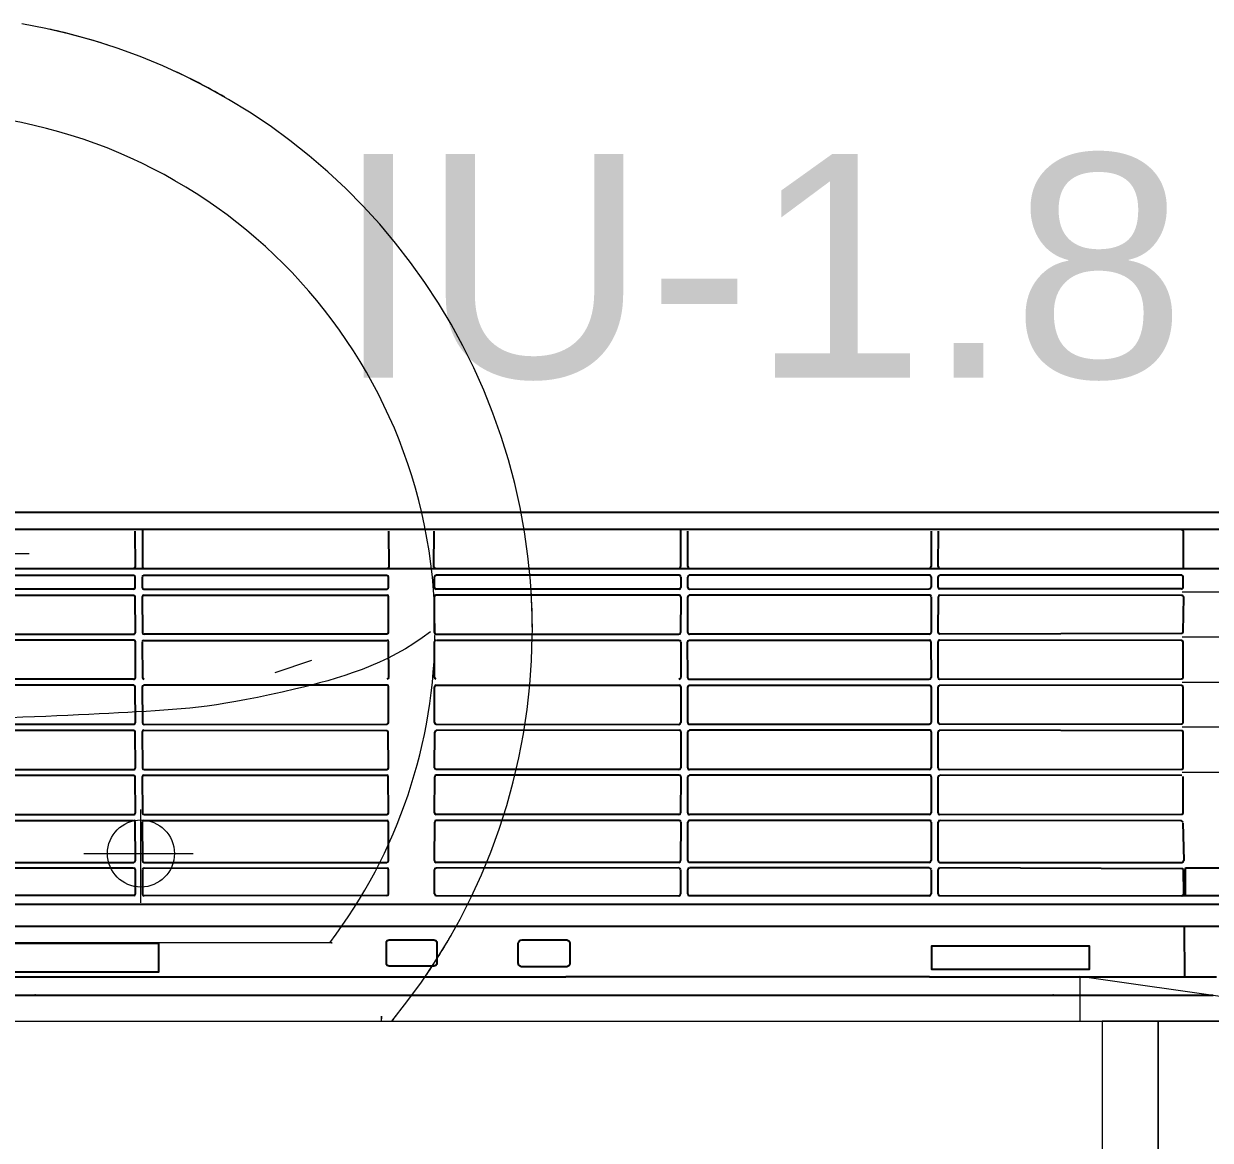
# Model space of a CAD drawing. Header units: millimetres. Extents: x -160614 to 59925, y -157025 to 0.
# Drawn here: x -55100 to -54569, y -98546 to -98047 of the extents above; entities that cross this region are included whole.
import ezdxf

# ---------------------------------------------------------------- set-up
doc = ezdxf.new("R2010")
doc.units = ezdxf.units.MM
doc.header["$LTSCALE"] = 8
for name, color, linetype, lineweight in [('72_EGR_EQP_TAG', 9, 'Continuous', 5), ('LOADING', 9, 'Continuous', 5), ('Walls', 9, 'Continuous', 5), ('Wooden Joinery', 9, 'Continuous', 5)]:
    doc.layers.add(name, color=color, linetype=linetype, lineweight=lineweight)
for name, color, linetype in [('A-EXH', 1, 'Continuous'), ('A-Wall-cmu-patt', 9, 'Continuous'), ('DVM_INDOOR', 9, 'Continuous'), ('DVM_UNIT_DP', 9, 'Continuous'), ('DVM_UNIT_LP', 9, 'Continuous')]:
    doc.layers.add(name, color=color, linetype=linetype)
doc.styles.add('ARIAL', font='arial.ttf')

# ---------------------------------------------------------------- blocks, each defined once
blk = doc.blocks.new('mmmm')
at = {"layer": 'DVM_INDOOR', "color": 0}
for p, q in [((118.9183613999255, -9.266134002234267), (118.9183613999242, -9.937961232234292)), ((119.1149681999241, -10.06340630223431), (119.1148974002668, -9.267546620952269)), ((118.9257821999241, -9.273925315992663), (118.9257821999241, -9.674221132234292)), ((118.9463617999242, -9.926362932234289), (118.9463617999242, -9.289498762234292)), ((118.9553617999242, -9.294369432234314), (118.9553617999242, -10.03645283223429)), ((118.9588668911435, -9.498283807799274), (118.9588750999241, -9.400341832234293)), ((118.9701437999241, -9.400477732234293), (118.9701437999241, -9.498199532234292)), ((118.9724239999192, -9.400477632234212), (118.9724239999192, -9.498249698790543)), ((118.9895266695798, -9.400289319565974), (118.9895266695798, -9.498183952720119)), ((118.9918646999192, -9.40047763223421), (118.9919170999242, -9.498199932234293)), ((119.0079764999242, -9.400326919937763), (119.0079764999242, -9.498241858984638)), ((119.0102020999192, -9.400477532192332), (119.0102591999242, -9.498203332234233)), ((119.0263138999241, -9.400326819895884), (119.0263067047888, -9.498233755538498)), ((119.0287401999192, -9.40047738219229), (119.0287119749241, -9.498216482220302)), ((119.0445805123786, -9.49829985925162), (119.0445927450595, -9.400324746605632)), ((119.0470106749242, -9.498216432220302), (119.0470388999192, -9.40047753222025)), ((119.0629898085579, -9.498350573428974), (119.0629809222635, -9.4004031153313)), ((119.0654035999192, -9.400477632206295), (119.0654414499242, -9.498241532234292)), ((119.0813545950595, -9.400302346605631), (119.0813419620022, -9.498294058590812)), ((119.08373486191, -9.498207994881636), (119.0838189749192, -9.400477632262142)), ((119.0894728025406, -9.400404547200921), (119.089378294396, -9.498252895449074)), ((118.9588624999242, -9.601416032234292), (118.9588617999242, -9.502477732234293)), ((118.9595617999257, -9.498898532234373), (118.9694476999241, -9.498898532234293)), ((118.9694476999241, -9.501778632234291), (118.9595617999242, -9.50177863223429)), ((118.9701437999241, -9.502477732234293), (118.9701302547888, -9.601450567862933)), ((118.9724239959387, -9.502479520113658), (118.9724265999241, -9.601382732234292)), ((118.9731239999208, -9.498898532234293), (118.9888384855551, -9.498814619937782)), ((118.9888384855551, -9.501694719937781), (118.9731239999192, -9.50177863223421)), ((118.9895266655992, -9.502291207445424), (118.9895531999242, -9.601383132234293)), ((118.9918646999192, -9.50247763223421), (118.9919170999242, -9.601383132234293)), ((118.9925646999208, -9.498898532234293), (119.0072838999241, -9.49881461993778)), ((119.0072838999241, -9.50169471993778), (118.9925646999192, -9.50177863223421)), ((119.007996225952, -9.502326919937763), (119.007996225952, -9.601432334911276)), ((119.0102020999192, -9.502477482206285), (119.0102591999241, -9.601386232234294)), ((119.0109020999208, -9.498898382206368), (119.0256212999241, -9.498814469909856)), ((119.0256212999242, -9.501694569909855), (119.0109020999192, -9.501778482206284)), ((119.0263138999241, -9.502326769909837), (119.0261808999242, -9.601387103540592)), ((119.0286591249192, -9.50247748222022), (119.0287543807835, -9.601430324641036)), ((119.0293591249208, -9.498898382220302), (119.0438996950595, -9.49882914660565)), ((119.0438996950595, -9.501709246605648), (119.0293591249192, -9.50177848222022)), ((119.0446760807835, -9.601431195947338), (119.0445922950595, -9.502341446605632)), ((119.0476578249208, -9.498898332220302), (119.0623044036932, -9.498931287800334)), ((119.0621983950595, -9.501709196605647), (119.0477709999242, -9.501761732234291)), ((119.0628909950595, -9.502341396605631), (119.0628909950595, -9.601317890898065)), ((119.0654411999241, -9.601408532234297), (119.0653885999192, -9.50250253223421)), ((119.0660885999208, -9.498923432234292), (119.0806291700595, -9.49885419661964)), ((119.0806291700595, -9.501734296619638), (119.0660885999192, -9.50180353223421)), ((119.0813367599519, -9.502348395419084), (119.0813408999242, -9.60146973223429)), ((119.08373166191, -9.502418994881635), (119.0838050999241, -9.601464932234292)), ((119.0844316619115, -9.498839894881717), (119.0886928895313, -9.498833609820432)), ((119.0886928895313, -9.501713709820429), (119.08443166191, -9.501719994881633)), ((119.0893854895313, -9.502345909820413), (119.0893854895313, -9.60129688379646)), ((119.0930404047855, -9.498907417835023), (119.1073925352431, -9.498798932234292)), ((119.1076594999242, -9.501879932234369), (119.0930404047839, -9.50178751783494)), ((118.9595589499257, -9.602031282234373), (118.9694448499241, -9.602031282234291)), ((118.9731318153015, -9.602080832234291), (118.9888463009359, -9.601996919937779)), ((118.9926177761398, -9.602051730208462), (119.0073108210873, -9.601967817911952)), ((119.0109559999257, -9.602018132234374), (119.0254954950595, -9.601967817911952)), ((119.029451180785, -9.602062224641118), (119.0439906759188, -9.602011910318696)), ((119.0477739999257, -9.602107332234372), (119.0623134950595, -9.602057017911948)), ((119.0661406384423, -9.602078174971048), (119.0806801335761, -9.602027860648624)), ((119.084498276731, -9.602058774804021), (119.0887000846667, -9.602078813889303)), ((119.0928608197357, -9.60227289988722), (119.1074003148694, -9.602222585564796)), ((118.9588624999242, -9.62142743223429), (118.9588617999242, -9.72036573223429)), ((118.9595589499257, -9.620812182234207), (118.9694448499241, -9.620812182234289)), ((118.9701437999241, -9.720365632206374), (118.9701302547888, -9.621392796577732)), ((118.9701437999241, -9.72036573223429), (118.9701302547888, -9.621392896605649)), ((118.9724239959387, -9.720363844327006), (118.9724265999241, -9.621460632206373)), ((118.9731318153015, -9.620762532206372), (118.9888463009359, -9.620846444502885)), ((118.9895266655992, -9.720552156995241), (118.9895531999242, -9.621460232206372)), ((118.9918646999192, -9.720365732206455), (118.9919170999242, -9.621460232206372)), ((118.9926177761398, -9.620791634232203), (119.0073108210873, -9.620875546528714)), ((119.007996225952, -9.7205164445029), (119.007996225952, -9.621411029529389)), ((119.0102020999192, -9.720365882234379), (119.0102591999241, -9.62145713220637)), ((119.0109559999257, -9.620825232206291), (119.0254954950595, -9.620875546528714)), ((119.0263138999241, -9.720516594530826), (119.0261808999242, -9.621456260900072)), ((119.0287543807835, -9.621413039799627), (119.0286591249192, -9.720365882220444)), ((119.029451180785, -9.620781139799545), (119.0439906759188, -9.620831454121967)), ((119.0446760807835, -9.621412168493327), (119.0445922950595, -9.720501917835032)), ((119.0477739999257, -9.620736032206292), (119.0623134950595, -9.620786346528716)), ((119.0628909950595, -9.720501967835034), (119.0628909950595, -9.621525473542599)), ((119.0654411999241, -9.621434832206369), (119.0653885999192, -9.720340832206453)), ((119.0661406384423, -9.620765189469617), (119.0806801335761, -9.620815503792041)), ((119.0813367599519, -9.72049496902158), (119.0813408999242, -9.621373632206375)), ((119.08373166191, -9.72042436955903), (119.0838050999241, -9.621378432206374)), ((119.084498276731, -9.620784589636644), (119.0887000846667, -9.62076455055136)), ((119.0893854895313, -9.72049745462025), (119.0893854895313, -9.621546480644206)), ((119.0928608197357, -9.620570464553447), (119.1074003148694, -9.62062077887587)), ((118.9257821999241, -9.822427832234292), (118.9257821999241, -9.674221132234292)), ((119.0806291700595, -9.721109067821025), (119.0660885999192, -9.721039832206456)), ((119.1076594999242, -9.720963432206299), (119.0930404047839, -9.721055846605726)), ((118.9588668911435, -9.724559656669308), (118.9588750999241, -9.822501632234287)), ((118.9694476999241, -9.721064832234292), (118.9595617999242, -9.721064832234292)), ((118.9595617999257, -9.723944932234208), (118.9694476999241, -9.72394493223429)), ((118.9701437999241, -9.822365632206372), (118.9701437999241, -9.724643832206374)), ((118.9701437999241, -9.822365732234289), (118.9701437999241, -9.72464393223429)), ((118.9724239999192, -9.822365732206453), (118.9724239999192, -9.72459366565012)), ((118.9888384855551, -9.721148644502884), (118.9731239999192, -9.721064732206454)), ((118.9731239999208, -9.72394483220637), (118.9888384855551, -9.724028744502883)), ((118.9895266695798, -9.822554044874689), (118.9895266695798, -9.724659411720545)), ((118.9918646999192, -9.822365732206453), (118.9919170999242, -9.724643432206372)), ((119.0072838999241, -9.721148644502884), (118.9925646999192, -9.721064732206456)), ((118.9925646999208, -9.72394483220637), (119.0072838999241, -9.724028744502883)), ((119.0079764999242, -9.8225164445029), (119.0079764999242, -9.724601505456027)), ((119.0102020999192, -9.822365832248332), (119.0102591999242, -9.72464003220643)), ((119.0256212999242, -9.721148794530809), (119.0109020999192, -9.721064882234382)), ((119.0109020999208, -9.723944982234295), (119.0256212999241, -9.724028894530807)), ((119.0263138999241, -9.82251654454478), (119.0263067047888, -9.724609608902167)), ((119.0287119749241, -9.724626882220361), (119.0287401999192, -9.822365982248373)), ((119.0438996950595, -9.721134117835016), (119.0293591249192, -9.721064882220446)), ((119.0293591249208, -9.723944982220361), (119.0438996950595, -9.724014217835014)), ((119.0445805123786, -9.724543505189043), (119.0445927450595, -9.822518617835032)), ((119.0470106749242, -9.724626932220364), (119.0470388999192, -9.822365832220413)), ((119.0476578249208, -9.723945032220364), (119.0623044036932, -9.723912076640332)), ((119.0621983950595, -9.721134167835018), (119.0477709999242, -9.721081632206372)), ((119.0629898085579, -9.72449279101169), (119.0629809222635, -9.822440249109363)), ((119.0654035999192, -9.822365732234369), (119.0654414499242, -9.724601832206373)), ((119.0660885999208, -9.723919932206371), (119.0806291700595, -9.723989167821024)), ((119.0813545950595, -9.822541017835032), (119.0813419620022, -9.724549305849854)), ((119.08373486191, -9.72463536955903), (119.0838189749192, -9.822365732178524)), ((119.0886928895313, -9.721129654620235), (119.08443166191, -9.721123369559031)), ((119.0844316619115, -9.724003469558948), (119.0886928895313, -9.724009754620232)), ((119.0894728025406, -9.822438817239743), (119.089378294396, -9.724590468991591)), ((119.0930404047855, -9.723935946605641), (119.1073925352431, -9.724044432206371)), ((118.9183613999242, -9.785817721860116), (118.9183613999242, -9.930723831243215)), ((118.9257821999241, -9.822427832234292), (118.9257821999241, -9.926444527404373)), ((118.9588649999241, -9.826576832234288), (118.9588617999242, -9.925301832234291)), ((118.9694476999241, -9.823064832234289), (118.9595617999242, -9.82306483223429)), ((118.9595617999257, -9.825944932234208), (118.9694476999241, -9.825944932234288)), ((118.9698269999242, -9.925295652206373), (118.9701437999241, -9.826643832206374)), ((118.9698269999242, -9.925295752234288), (118.9701437999241, -9.826643932234289)), ((118.9724271999192, -9.826576732206453), (118.9724239999192, -9.925301732206451)), ((118.9888384855551, -9.823148644502885), (118.9731239999192, -9.823064732206454)), ((118.9731239999208, -9.82594483220637), (118.9888384855551, -9.826028744502883)), ((118.9892848999242, -9.92512163223427), (118.9895345855551, -9.826727744502882)), ((118.9918678999192, -9.826576732206453), (118.9920306999241, -9.925121632234292)), ((119.0072838999241, -9.823148644502885), (118.9925646999192, -9.823064732206456)), ((118.9925646999208, -9.825944832206371), (119.0072838999241, -9.826028744502883)), ((119.0078291999291, -9.92519946453072), (119.0079799999242, -9.826727744502882)), ((119.0102052999192, -9.826576832248332), (119.010377105204, -9.925121732234294)), ((119.0256212999242, -9.823148744544762), (119.0109020999192, -9.823064832248335)), ((119.0109020999208, -9.825944932248248), (119.0256212999241, -9.82602884454476)), ((119.0259914999241, -9.925121632234292), (119.0263067047888, -9.82660955891612)), ((119.0287433999192, -9.826576982248373), (119.0288333999241, -9.925121632234292)), ((119.0439001450595, -9.823150817835016), (119.0294401999192, -9.823064982248374)), ((119.0294401999208, -9.82594508224829), (119.0439001450595, -9.826030917835014)), ((119.0445062380549, -9.925121732234294), (119.0445850999241, -9.826594832206373)), ((119.0470420999192, -9.826576832220413), (119.0471699999241, -9.925121632234292)), ((119.0622867078602, -9.823039030246276), (119.0477388999192, -9.823064832220416)), ((119.0477388999208, -9.825944932220331), (119.0622867078602, -9.825919130246275)), ((119.0627644892874, -9.925217773444484), (119.0629809222517, -9.826569215304279)), ((119.0656575999242, -9.925295792234293), (119.0654409999241, -9.826618032206374)), ((119.0806619950595, -9.823173217835016), (119.0661035999192, -9.82306473223437)), ((119.0661035999208, -9.825944832234285), (119.0806619950594, -9.826053317835015)), ((119.0812104999241, -9.92512163223429), (119.0813395999241, -9.826565832234293)), ((119.0839228999241, -9.925121732234294), (119.0838199999241, -9.826502432234292)), ((119.0887802025406, -9.823071017239727), (119.0845189749192, -9.823064732178524)), ((119.0845189749208, -9.82594483217844), (119.0887802025406, -9.825951117239725)), ((119.0893972985693, -9.925228279531156), (119.0894722881714, -9.826600186887628)), ((119.1073925352431, -9.823164332206373), (119.0930404047839, -9.823055846605726)), ((119.0930404047855, -9.825935946605641), (119.1073925352431, -9.82604443220637)), ((118.9256380999242, -9.92644509874026), (118.9463617999242, -9.926362932234289)), ((118.9256380999242, -9.93929553223429), (118.9256380999242, -9.92644509874026)), ((118.9463617999242, -9.995480632234292), (118.9463617999242, -9.926362932234289)), ((118.9588617999242, -10.03330193223429), (118.9588617999242, -9.925301832234291)), ((118.9588617999242, -9.92670177892658), (118.9701554999241, -9.92670177892658)), ((118.9595556913493, -9.926001805580436), (118.9694708999241, -9.925901702234288)), ((118.9701554999241, -9.92670177892658), (118.9701907999242, -10.03338853223429)), ((118.973132083629, -9.926158086466918), (118.9885865999241, -9.92582173223429)), ((118.9927245913493, -9.925821605580436), (119.0074730999291, -9.925805414530721)), ((119.0110743999242, -9.92582173223429), (119.0253030999241, -9.92582173223429)), ((119.0296454999242, -9.92582173223429), (119.0437019999242, -9.92582173223429)), ((119.0478350999242, -9.925820932234291), (119.0620911999242, -9.925821732234292)), ((119.0663873999242, -9.925821732234292), (119.0804662999241, -9.926026832234292)), ((119.0846313999242, -9.92582173223429), (119.0887071999241, -9.925821732234292)), ((119.0925396999241, -9.925901792234292), (119.1068999470414, -9.92590179174318))]:
    blk.add_line(p, q, dxfattribs=at)
at = {"layer": 'DVM_INDOOR', "color": 0, "lineweight": 0}
for p, q in [((119.0090691499242, -10.02971226469075), (119.0090691499242, -9.925320384722353)), ((119.0274742832104, -10.02971225217625), (119.0274742832104, -9.925320372207855)), ((119.0457545499873, -10.02971225723429), (119.0457545499873, -9.925320377265898)), ((119.0641966025945, -10.02971225723429), (119.0641966025945, -9.925320377265898)), ((119.0824978499873, -10.02971225723429), (119.0824978499873, -9.925320377265898))]:
    blk.add_line(p, q, dxfattribs=at)
at = {"layer": 'DVM_INDOOR', "color": 0}
for points in [[(119.0921995999242, -9.293316352294758), (119.0921994999241, -10.03752723229476, 0.4165650348488436), (119.0932578555747, -10.03857713223429), (119.1070196999242, -10.03857713223429, 0.4141745104832969), (119.1080697999282, -10.03752717223429), (119.1080697999242, -9.293316312234293, 0.4142213729846091), (119.1070198119243, -9.292266352234131), (119.0932594999241, -9.29226635223429, 0.4100741874679012), (119.0921995724927, -9.293311383294913, 0.4100741874679012)], [(118.9301498297671, -9.62053999650379), (118.9301498297671, -9.602303954818813, -0.4026137268762937), (118.931228911056, -9.601181086283221), (118.939741818847, -9.601181086283221, -0.4449267330822314), (118.9408646873826, -9.602303954818813), (118.9408646873826, -9.620539996503792, -0.414234498250559), (118.939741818847, -9.621662784780685), (118.931228911056, -9.621662784780685, -0.4425506072560349), (118.9301498297671, -9.62053999650379)], [(118.9298704258241, -9.674378132234292), (118.9298704258241, -9.656465432234292, -0.414213562373095), (118.9314053999241, -9.654930458134292), (118.9393181999242, -9.654930458134292, -0.4142086203632782), (118.9408531999241, -9.656465432234292), (118.9408531999241, -9.674378132234292, -0.414213562373095), (118.9393181999242, -9.67591313223429), (118.9314053999241, -9.67591313223429, -0.414218504400182), (118.9298704258241, -9.674378132234292, 8.436553286073726e-06)]]:
    blk.add_lwpolyline(points, format="xyb", dxfattribs=at)
for points in [[(118.9393631999241, -9.442430332234293), (118.9278703999241, -9.442430332234293), (118.9278703999241, -9.508412932234293), (118.9393631999241, -9.50841303223429), (118.9393631999241, -9.442430332234293)], [(118.9294054999242, -9.823350032234291), (118.9384407999242, -9.823352732234293), (118.9384407999242, -9.887490632234291), (118.9287898999241, -9.887493732234292), (118.9287898999241, -9.823349832234289), (118.9294054999242, -9.823350032234291)]]:
    blk.add_lwpolyline(points, dxfattribs=at)
for centre, radius, start, end in [((118.9595615858069, -9.498198635529047), 0.000699896738079889, 185.5752211411782, 270.0175283209103), ((118.96944222782, -9.498197232022521), 0.000701321560304875, 270.4470583399804, 350.0993153524317), ((118.973123785802, -9.498198635528967), 0.000699896738079889, 185.5752211411782, 270.0175283209103), ((118.988833013451, -9.498113319726011), 0.000701321560304875, 270.4470583399804, 350.0993153524317), ((118.9925328059607, -9.49828076542395), 0.0006185895703545696, 174.0490816878383, 272.9554326649559), ((119.00727842782, -9.498113319726011), 0.000701321560304875, 270.4470583399804, 350.0993153524317), ((119.0108702059607, -9.498280615396025), 0.0006185895703545696, 174.0490816878383, 272.9554326649559), ((119.02561582782, -9.498113169698087), 0.000701321560304875, 270.4470583399804, 350.0993153524317), ((119.0293272309607, -9.49828061540996), 0.0006185895703545696, 174.0490816878383, 272.9554326649559), ((119.0438942229553, -9.49812784639388), 0.000701321560304875, 270.4470583399804, 350.0993153524317), ((119.0476259309607, -9.498280565409958), 0.0006185895703545696, 174.0490816878383, 272.9554326649559), ((119.0622989315891, -9.498229987588562), 0.000701321560304875, 270.4470583399804, 350.0993153524317), ((119.0660567059607, -9.49830566542395), 0.0006185895703545696, 174.0490816878383, 272.9554326649559), ((119.0806236979553, -9.49815289640787), 0.000701321560304875, 270.4470583399804, 350.0993153524317), ((119.0844314477927, -9.49813999817639), 0.000699896738079889, 185.5752211411782, 270.0175283209103), ((119.0886874174272, -9.498132309608662), 0.000701321560304875, 270.4470583399804, 350.0993153524317), ((119.0929571576827, -9.498130070771857), 0.0007817918755797954, 194.2991176868899, 276.1125827183259), ((118.9595613308659, -9.50247816322032), 0.0006995311432915249, 89.9615813252955, 179.9565090678975), ((118.9694437974534, -9.502480071865016), 0.0006999355814824518, 5.677147450581703, 86.55181628362129), ((118.973123530861, -9.50247816322024), 0.0006995311432915249, 89.9615813252955, 179.9565090678975), ((118.9888345830844, -9.502396159568505), 0.0006999355814824518, 5.677147450581703, 86.55181628362129), ((118.992564230861, -9.50247816322024), 0.0006995311432915249, 89.9615813252955, 179.9565090678975), ((119.0072799974534, -9.502396159568503), 0.0006999355814824518, 5.677147450581703, 86.55181628362129), ((119.010901630861, -9.502478013192317), 0.0006995311432915249, 89.9615813252955, 179.9565090678975), ((119.0256173974534, -9.502396009540579), 0.0006999355814824518, 5.677147450581703, 86.55181628362129), ((119.029358655861, -9.502478013206252), 0.0006995311432915249, 89.9615813252955, 179.9565090678975), ((119.0438957925887, -9.502410686236372), 0.0006999355814824518, 5.677147450581703, 86.55181628362129), ((119.0477705308659, -9.502461263220322), 0.0006995311432915249, 89.9615813252955, 179.9565090678975), ((119.0621944925887, -9.502410636236371), 0.0006999355814824518, 5.677147450581703, 86.55181628362129), ((119.066088130861, -9.502503063220242), 0.0006995311432915249, 89.9615813252955, 179.9565090678975), ((119.0806252675887, -9.502435736250362), 0.0006999355814824518, 5.677147450581703, 86.55181628362129), ((119.0844311928518, -9.502419525867666), 0.0006995311432915249, 89.9615813252955, 179.9565090678975), ((119.0886889870606, -9.502415149451153), 0.0006999355814824518, 5.677147450581703, 86.55181628362129), ((119.0929063868349, -9.502474420892725), 0.0006998547145344428, 78.96001729666257, 187.6273646541785), ((118.9595587358069, -9.601331385529047), 0.000699896738079889, 185.5752211411782, 270.0175283209103), ((118.96943937782, -9.601329982022522), 0.000701321560304875, 270.4470583399804, 350.0993153524317), ((118.9731316011827, -9.601380935528965), 0.000699896738079889, 185.5752211411782, 270.0175283209103), ((118.9888408288317, -9.60129561972601), 0.000701321560304875, 270.4470583399804, 350.0993153524317), ((118.992617562021, -9.601351833503134), 0.000699896738079889, 185.5752211411782, 270.0175283209103), ((119.0073053489832, -9.60126651770018), 0.000701321560304875, 270.4470583399804, 350.0993153524317), ((119.0109557858069, -9.601318235529046), 0.000699896738079889, 185.5752211411782, 270.0175283209103), ((119.0254900229553, -9.60126651770018), 0.000701321560304875, 270.4470583399804, 350.0993153524317), ((119.0294509666662, -9.601362327935792), 0.000699896738079889, 185.5752211411782, 270.0175283209103), ((119.0439852038147, -9.601310610106927), 0.000701321560304875, 270.4470583399804, 350.0993153524317), ((119.0477737858069, -9.601407435529046), 0.000699896738079889, 185.5752211411782, 270.0175283209103), ((119.0623080229553, -9.601355717700178), 0.000701321560304875, 270.4470583399804, 350.0993153524317), ((119.0661404243235, -9.60137827826572), 0.000699896738079889, 185.5752211411782, 270.0175283209103), ((119.0806909566161, -9.601370470276146), 0.0006574794597695261, 269.0567879859979, 351.3166549938364), ((119.0844980626122, -9.601358878098694), 0.000699896738079889, 185.5752211411782, 270.0175283209103), ((119.0884793568987, -9.601193971188405), 0.0009119579775864127, 284.006809617177, 353.520485137959), ((119.0928606056169, -9.601573003181892), 0.000699896738079889, 185.5752211411782, 270.0175283209103), ((118.9595587358069, -9.621512078939535), 0.000699896738079889, 89.98247167908974, 174.424778858718), ((118.96943937782, -9.621513382418144), 0.000701321560304875, 9.9006846475682, 89.55294166001964), ((118.96943937782, -9.62151348244606), 0.000701321560304875, 9.9006846475682, 89.55294166001964), ((118.9731316011827, -9.6214624289117), 0.000699896738079889, 89.98247167908974, 174.424778858718), ((118.9888408288317, -9.621547744714656), 0.000701321560304875, 9.9006846475682, 89.55294166001964), ((118.992617562021, -9.62149153093753), 0.000699896738079889, 89.98247167908974, 174.424778858718), ((119.0073053489832, -9.621576846740483), 0.000701321560304875, 9.9006846475682, 89.55294166001964), ((119.0109557858069, -9.621525128911617), 0.000699896738079889, 89.98247167908974, 174.424778858718), ((119.0254900229553, -9.621576846740483), 0.000701321560304875, 9.9006846475682, 89.55294166001964), ((119.0294509666662, -9.621481036504873), 0.000699896738079889, 89.98247167908974, 174.424778858718), ((119.0439852038147, -9.621532754333739), 0.000701321560304875, 9.9006846475682, 89.55294166001964), ((119.0477737858069, -9.62143592891162), 0.000699896738079889, 89.98247167908974, 174.424778858718), ((119.0623080229553, -9.621487646740487), 0.000701321560304875, 9.9006846475682, 89.55294166001964), ((119.0661404243235, -9.621465086174943), 0.000699896738079889, 89.98247167908974, 174.424778858718), ((119.0806909566161, -9.62147289416452), 0.0006574794597695261, 8.683345006163567, 90.94321201400209), ((119.0844980626122, -9.62148448634197), 0.000699896738079889, 89.98247167908974, 174.424778858718), ((119.0884793568987, -9.62164939325226), 0.0009119579775864127, 6.479514862041035, 75.99319038282302), ((119.0928606056169, -9.621270361258773), 0.000699896738079889, 89.98247167908974, 174.424778858718), ((118.9595613308659, -9.72036530124826), 0.0006995311432915249, 180.0434909321025, 270.0384186738708), ((118.9694437974534, -9.72036329257565), 0.0006999355814824518, 273.4481837163787, 354.322852549522), ((118.9694437974534, -9.720363392603568), 0.0006999355814824518, 273.4481837163787, 354.322852549522), ((118.973123530861, -9.720365201220423), 0.0006995311432915249, 180.0434909321025, 270.0384186738708), ((118.9888345830844, -9.72044720487216), 0.0006999355814824518, 273.4481837163787, 354.322852549522), ((118.992564230861, -9.720365201220424), 0.0006995311432915249, 180.0434909321025, 270.0384186738708), ((119.0072799974534, -9.72044720487216), 0.0006999355814824518, 273.4481837163787, 354.322852549522), ((119.010901630861, -9.720365351248349), 0.0006995311432915249, 180.0434909321025, 270.0384186738708), ((119.0256173974534, -9.720447354900084), 0.0006999355814824518, 273.4481837163787, 354.322852549522), ((119.029358655861, -9.720365351234413), 0.0006995311432915249, 180.0434909321025, 270.0384186738708), ((119.0438957925887, -9.720432678204292), 0.0006999355814824518, 273.4481837163787, 354.322852549522), ((119.0477705308659, -9.720382101220341), 0.0006995311432915249, 180.0434909321025, 270.0384186738708), ((119.0621944925887, -9.720432728204294), 0.0006999355814824518, 273.4481837163787, 354.322852549522), ((119.066088130861, -9.720340301220423), 0.0006995311432915249, 180.0434909321025, 270.0384186738708), ((119.0806252675887, -9.720407628190301), 0.0006999355814824518, 273.4481837163787, 354.322852549522), ((119.0844311928518, -9.720423838572998), 0.0006995311432915249, 180.0434909321025, 270.0384186738708), ((119.0886889870606, -9.72042821498951), 0.0006999355814824518, 273.4481837163787, 354.322852549522), ((119.0929063868349, -9.720368943547939), 0.0006998547145344428, 172.3726353458215, 281.0399827033374), ((118.9595615858069, -9.724644828939534), 0.000699896738079889, 89.98247167908974, 174.424778858718), ((118.96944222782, -9.724646132418142), 0.000701321560304875, 9.9006846475682, 89.55294166001964), ((118.96944222782, -9.724646232446059), 0.000701321560304875, 9.9006846475682, 89.55294166001964), ((118.973123785802, -9.724644728911697), 0.000699896738079889, 89.98247167908974, 174.424778858718), ((118.988833013451, -9.724730044714653), 0.000701321560304875, 9.9006846475682, 89.55294166001964), ((118.9925328059607, -9.724562599016716), 0.0006185895703545696, 87.04456733504412, 185.9509183119715), ((119.00727842782, -9.724730044714654), 0.000701321560304875, 9.9006846475682, 89.55294166001964), ((119.0108702059607, -9.72456274904464), 0.0006185895703545696, 87.04456733504412, 185.9509183119715), ((119.02561582782, -9.724730194742579), 0.000701321560304875, 9.9006846475682, 89.55294166001964), ((119.0293272309607, -9.724562749030705), 0.0006185895703545696, 87.04456733504412, 185.9509183119715), ((119.0438942229553, -9.724715518046786), 0.000701321560304875, 9.9006846475682, 89.55294166001964), ((119.0476259309607, -9.724562799030705), 0.0006185895703545696, 87.04456733504412, 185.9509183119715), ((119.0622989315891, -9.724613376852101), 0.000701321560304875, 9.9006846475682, 89.55294166001964), ((119.0660567059607, -9.724537699016714), 0.0006185895703545696, 87.04456733504412, 185.9509183119715), ((119.0806236979553, -9.724690468032795), 0.000701321560304875, 9.9006846475682, 89.55294166001964), ((119.0844314477927, -9.724703366264274), 0.000699896738079889, 89.98247167908974, 174.424778858718), ((119.0886874174272, -9.724711054832003), 0.000701321560304875, 9.9006846475682, 89.55294166001964), ((119.0929571576827, -9.724713293668806), 0.0007817918755797954, 83.88741728167412, 165.70088231311), ((118.9595613308659, -9.82236530124826), 0.0006995311432915249, 180.0434909321025, 270.0384186738708), ((118.9694437974534, -9.82236329257565), 0.0006999355814824518, 273.4481837163787, 354.322852549522), ((118.9694437974534, -9.822363392603565), 0.0006999355814824518, 273.4481837163787, 354.322852549522), ((118.973123530861, -9.822365201220423), 0.0006995311432915249, 180.0434909321025, 270.0384186738708), ((118.9888345830844, -9.82244720487216), 0.0006999355814824518, 273.4481837163787, 354.322852549522), ((118.992564230861, -9.822365201220425), 0.0006995311432915249, 180.0434909321025, 270.0384186738708), ((119.0072799974534, -9.82244720487216), 0.0006999355814824518, 273.4481837163787, 354.322852549522), ((119.010901630861, -9.822365301262302), 0.0006995311432915249, 180.0434909321025, 270.0384186738708), ((119.0256173974534, -9.822447304914038), 0.0006999355814824518, 273.4481837163787, 354.322852549522), ((119.029439730861, -9.822365451262343), 0.0006995311432915249, 180.0434909321025, 270.0384186738708), ((119.0438962425887, -9.822449378204292), 0.0006999355814824518, 273.4481837163787, 354.322852549522), ((119.047738430861, -9.822365301234385), 0.0006995311432915249, 180.0434909321025, 270.0384186738708), ((119.0622828053895, -9.822337590615552), 0.0006999355814824518, 273.4481837163787, 354.322852549522), ((119.066103130861, -9.822365201248338), 0.0006995311432915249, 180.0434909321025, 270.0384186738708), ((119.0806580925887, -9.822471778204292), 0.0006999355814824518, 273.4481837163787, 354.322852549522), ((119.084518505861, -9.822365201192492), 0.0006995311432915249, 180.0434909321025, 270.0384186738708), ((119.0887763000698, -9.822369577609003), 0.0006999355814824518, 273.4481837163787, 354.322852549522), ((119.0929063868349, -9.82236894354794), 0.0006998547145344428, 172.3726353458215, 281.0399827033374), ((118.9595615858069, -9.826644828939534), 0.000699896738079889, 89.98247167908974, 174.424778858718), ((118.96944222782, -9.826646132418142), 0.000701321560304875, 9.9006846475682, 89.55294166001964), ((118.96944222782, -9.826646232446059), 0.000701321560304875, 9.9006846475682, 89.55294166001964), ((118.973123785802, -9.826644728911697), 0.000699896738079889, 89.98247167908974, 174.424778858718), ((118.988833013451, -9.826730044714651), 0.000701321560304875, 9.9006846475682, 89.55294166001964), ((118.9925644858019, -9.826644728911699), 0.000699896738079889, 89.98247167908974, 174.424778858718), ((119.00727842782, -9.826730044714655), 0.000701321560304875, 9.9006846475682, 89.55294166001964), ((119.010901885802, -9.826644828953576), 0.000699896738079889, 89.98247167908974, 174.424778858718), ((119.02561582782, -9.826730144756532), 0.000701321560304875, 9.9006846475682, 89.55294166001964), ((119.029439985802, -9.826644978953617), 0.000699896738079889, 89.98247167908974, 174.424778858718), ((119.0438946729553, -9.826732218046786), 0.000701321560304875, 9.9006846475682, 89.55294166001964), ((119.047738685802, -9.826644828925659), 0.000699896738079889, 89.98247167908974, 174.424778858718), ((119.0622810786687, -9.82662085375479), 0.0007017460866991923, 4.2199621482409, 89.54038593187487), ((119.066103385802, -9.826644728939613), 0.000699896738079889, 89.98247167908974, 174.424778858718), ((119.0806565229553, -9.826754618046785), 0.000701321560304875, 9.9006846475682, 89.55294166001964), ((119.084518760802, -9.826644728883766), 0.000699896738079889, 89.98247167908974, 174.424778858718), ((119.0887747304364, -9.826652417451497), 0.000701321560304875, 9.9006846475682, 89.55294166001964), ((119.0929571576827, -9.826713293668806), 0.0007817918755797954, 83.88741728167412, 165.70088231311), ((118.9595515727994, -9.925306042331368), 0.0006897857234468317, 179.6502938762108, 270.8495283949654), ((118.9691168014897, -9.92528601537524), 0.0007101639584782467, 299.9084143656617, 359.2216731041816), ((118.9691168014897, -9.92528611540316), 0.0007101639584782467, 299.9084143656617, 359.2216731041816), ((118.9731137727944, -9.925305942303531), 0.0006897857234468317, 179.6502938762108, 270.8495283949654), ((118.9885239726843, -9.925092549288534), 0.0007614828179331575, 286.7477003686853, 357.8111976024346), ((118.9927204727993, -9.925125842331369), 0.0006897857234468317, 179.6502938762108, 270.8495283949654), ((119.0110668780792, -9.925125942331372), 0.0006897857234468317, 179.6502938762108, 270.8495283949654), ((119.025439733277, -9.925267582782585), 0.0005707433709222405, 256.1500067017942, 14.8162582653296), ((119.0295442981593, -9.92511796316778), 0.0007110082251242166, 180.3037273095312, 278.1830185553523), ((119.0435771854452, -9.924863230386421), 0.0009665942512321169, 277.4192114546181, 344.4944163862573), ((119.0478674618705, -9.92512599822912), 0.0006957346375587449, 182.8157008428413, 270.0772514797922), ((119.0620747369113, -9.925127686259447), 0.0006961884737242162, 274.4962034865502, 0.490017695200469), ((119.0662983038033, -9.925179170284933), 0.0006487094708012265, 189.0106655331308, 277.8941632268781), ((119.0802887002945, -9.925122295675491), 0.0009217998018832991, 281.106237800774, 0.03502149240934675), ((119.0845150835952, -9.925230893767024), 0.0006021790288479775, 169.5461430974074, 281.1372004253112), ((119.0883794757601, -9.924742668774659), 0.001127732715493626, 286.8941480039722, 334.4938469244202), ((119.0925603638357, -9.925556702577312), 0.0003457077791950044, 187.4825712320464, 266.573229960298), ((119.107039633413, -9.925059025659362), 0.0008745025590339209, 259.5674421859364, 10.36522297069861)]:
    blk.add_arc(centre, radius, start, end, dxfattribs=at)
at = {"layer": 'DVM_UNIT_DP'}
blk.add_point((118.9183613999242, -9.458025791143887), dxfattribs=at)
at = {"layer": 'DVM_UNIT_LP'}
blk.add_point((118.9183613999243, -9.87281076441709), dxfattribs=at)
blk = doc.blocks.new('HVACFF')
at = {"layer": 'A-Wall-cmu-patt', "color": 4, "xscale": 1097.4, "yscale": 1097.4, "zscale": 1097.4, "rotation": 90}
blk.add_blockref('mmmm', (-65473.95916037209, -228981.9213532683), dxfattribs=at)
blk.add_blockref('mmmm', (-65473.95916037209, -228981.9213532683), dxfattribs=at)
at = {"layer": 'A-Wall-cmu-patt', "color": 4, "style": 'ARIAL'}
blk.add_text('IU-1.8', height=100, dxfattribs=at).set_placement((-54960.65602248855, -98204.86531715357))
blk.add_text('IU-1.8', height=100, dxfattribs=at).set_placement((-54960.65602248855, -98204.86531715357))
blk = doc.blocks.new('A$C5DAD61B4')
at = {"layer": 'Wooden Joinery'}
blk.add_lwpolyline([(80.0034003558103, 959.0632679803384), (80.0034003558103, 969.0637476109405), (10.00004294095561, 979.0642272418336), (10.00004294095561, 959.0632679803384)], close=True, dxfattribs=at)
for points in [[(45.0017216487322, 859.0632679803093), (45.0017216487322, 959.0632679803384), (20.00052257184871, 959.0632679804548), (20.00052257208154, 859.0632679804839), (45.0017216487322, 859.0632679803093)], [(45.00172164849937, 859.0632679806004), (80.00340035604313, 859.0632679803675), (80.00340035604313, 899.0651865034743), (90.0038799867034, 899.065186503125), (90.00387998693623, 959.0632679805713), (45.0017216487322, 959.0632679803384), (45.00172164849937, 859.0632679806004)]]:
    blk.add_lwpolyline(points, dxfattribs=at)
blk = doc.blocks.new('_100_WB_KER_REN_55x45x18 - _100_WB_KER_REN_55x45x18-V63-161_A_00_GFL_-0_080_Einreichung_Grundrisse_100')
at = {"layer": 'LOADING'}
for p, q in [((-0.2075458781816906, 0.2250000000000227), (-0.2075458781816906, 0.2226983162910301)), ((0.2074459890337721, 0.2250000000000227), (-0.2074459890337721, 0.2250000000000227)), ((-0.1855454659906854, 0.1898948464353225), (0.1855454659906854, 0.1898948464353225)), ((-0.1000000000000227, 0.1719899999999939), (-0.1000000000000227, 0.1302600000000211)), ((-0.07442700000001423, 0.1500000000000341), (-0.1234129999999141, 0.1500000000000341)), ((-0.1763004543943225, 0.06374837432650793), (-0.1598056270072448, 0.06922900100425977)), ((-0.04999999999995453, 0.01608800000002475), (0.04999999999995453, 0.01608800000002475))]:
    blk.add_line(p, q, dxfattribs=at)
at = {"layer": 'LOADING', "flags": 128}
for points in [[(-0.2121320343560456, 0.2249999999999659), (-0.2189604848374529, 0.2163769998520593), (-0.2254386452520976, 0.207487831996275), (-0.2315561519254743, 0.19834671720497), (-0.2373032181516237, 0.1889682793116663), (-0.2426706498508793, 0.1793675218165163), (-0.2476498602773063, 0.1695598038833168), (-0.2522328837565055, 0.159560815768657), (-0.2564123884284299, 0.1493865537205465), (-0.2601816879772514, 0.1390532943877929), (-0.2635347523278142, 0.1285775687810542), (-0.2664662172923045, 0.1179761358264955), (-0.2689713931523556, 0.1072659555555333), (-0.2710462721607882, 0.09646416197170993), (-0.2726875349538886, 0.08558803564056916), (-0.2738925558613801, 0.0746549760440871), (-0.2746594071066966, 0.06368247374541625), (-0.2749868618915343, 0.05268808240754197), (-0.2749999999999773, 0.05000000000001137)], [(-0.2749999999999773, 0.05000000000001137), (-0.2747800293316232, 0.03900293309862946), (-0.2741204692332531, 0.02802345915841897), (-0.2730223748599201, 0.01707914299555569), (-0.2714875029283803, 0.006187493181016634), (-0.2695183089062994, -0.00463406596867344), (-0.2671179430843722, -0.01536822226751156), (-0.2642902455354488, -0.02599780335515334), (-0.2610397399727162, -0.03650580416945104), (-0.2573716265114854, -0.04687541415063379), (-0.2532917733508384, -0.05709004413495222), (-0.2488067073854836, -0.06713335289316547), (-0.243923603764415, -0.07698927327390948), (-0.2386502744113841, -0.0866420379070405), (-0.2329951555287835, -0.09607620442824327), (-0.2269672941001772, -0.1052766801836356), (-0.2205763334179665, -0.1142287463746925), (-0.21383249765654, -0.1229180816051212), (-0.2067465755137619, -0.1313307847921692), (-0.1993299029537638, -0.1394533974054184), (-0.1915943450704845, -0.1472729249973668), (-0.1835522771064007, -0.1547768579919762), (-0.1752165646546473, -0.1619531916972505), (-0.1666005430768109, -0.1687904455100124), (-0.1577179961699358, -0.1752776812828074), (-0.1485831341137782, -0.181404520822241), (-0.1392105707390101, -0.1871611624919183), (-0.1296153001477478, -0.1925383968933829), (-0.1198126727260842, -0.1975276215985673), (-0.1098183705867086, -0.2021208549122662), (-0.09964838248106389, -0.2063107486410445), (-0.08931897822071733, -0.2100905998486837), (-0.07884668264887296, -0.2134543615795224), (-0.06824824920443007, -0.2163966525325804), (-0.05754063312008384, -0.2189127656697565), (-0.04674096429755537, -0.2209986757468414)]]:
    blk.add_lwpolyline(points, dxfattribs=at)
at = {"layer": 'LOADING'}
blk.add_circle((-0.1000000000000227, 0.1500000000000341), 0.01500000000000002, dxfattribs=at)
for radius, start, end in [(0.2749999999999984, 140.4788036414796, 141.2380589381491), (0.2749999999999984, 145.9324258374504, 150.3591027299025), (0.2314958959679941, 142.8209298699076, 180), (0.2749999999999986, 180, 183.6225213129936), (0.2314958959679944, 180, 0), (0.2749999999999988, 240.0000000012928, 245.658891918719), (0.2749999999999987, 251.999999999363, 257.5534979227156)]:
    blk.add_arc((0, 0.05000000000001137), radius, start, end, dxfattribs=at)
for points, knots in [([(-0.2074459890337721, 0.2250000000000227), (-0.2078421855252373, 0.2250000000000227), (-0.2086082852357549, 0.2250000000000227), (-0.2095162182126842, 0.2250000000000227), (-0.2101838748617411, 0.2250000000000227), (-0.2105712799547064, 0.2250000000000227), (-0.2108559742677016, 0.2250000000000227), (-0.2111299296759626, 0.2250000000000227), (-0.2113735034507727, 0.2250000000000227), (-0.2115817041185437, 0.2250000000000227), (-0.2117724562504009, 0.2250000000000227), (-0.2118858274233162, 0.2250000000000227), (-0.2119458263038041, 0.2250000000000227)], [-1, -1, -1, -1, -0.8333333333333333, -0.6666666666666666, -0.5833333333333333, -0.5, -0.4583333333333333, -0.4166666666666666, -0.3333333333333333, -0.2916666666666666, -0.25, -0.1666666666666667, -0.1666666666666667, -0.1666666666666667, -0.1666666666666667]), ([(-0.229413284604675, 0.05090287101563717), (-0.2102805826496024, 0.06595537293509324), (-0.1430571970323626, 0.08389024899321385), (-0.108362261942375, 0.08631635519469683), (-0.04964837615625584, 0.08925640917385635), (-0.02055280542981563, 0.08992052073313062)], [0.0392190801726502, 0.0392190801726502, 0.0392190801726502, 0.0392190801726502, 0.1715289289050479, 0.422845720319059, 0.6475388721320976, 0.6475388721320976, 0.6475388721320976, 0.6475388721320976])]:
    blk.add_open_spline(points, degree=3, knots=knots, dxfattribs=at)
for points in [[(-0.2075458781816906, 0.2226983162910301), (-0.207545192741236, 0.2230849700109729), (-0.2075365362735511, 0.2234701038466937), (-0.2075198961592832, 0.2238537177981925)], [(-0.1852259176311009, 0.1898948464353225), (-0.1853305864643744, 0.1898948464353225), (-0.1854364041112149, 0.1898948464353225), (-0.1855454659906854, 0.1898948464353225)]]:
    blk.add_open_spline(points, degree=3, dxfattribs=at)
blk = doc.blocks.new('1stF')
at = {"layer": 'Walls', "color": 9}
blk.add_line((-56822.3429628532, -98492.61304256803, 0.1044569282078957), (-54617.56113992567, -98492.61304256828, 0.1044569282093328), dxfattribs=at)
at = {"layer": 'LOADING', "color": 9, "xscale": 1000, "yscale": 1000, "zscale": 1000, "rotation": 180}
blk.add_blockref('_100_WB_KER_REN_55x45x18 - _100_WB_KER_REN_55x45x18-V63-161_A_00_GFL_-0_080_Einreichung_Grundrisse_100', (-55147.37435247848, -98267.61304256809, -5.889685835980263e-07), dxfattribs=at)
at = {"layer": 'Wooden Joinery', "color": 9}
blk.add_blockref('A$C5DAD61B4', (-54637.56166249752, -99451.67631054862, 0.1044569282093328), dxfattribs=at)

msp = doc.modelspace()

# ---------------------------------------------------------------- block references
at = {"layer": '72_EGR_EQP_TAG'}
msp.add_blockref('1stF', (0, 0), dxfattribs=at)
at = {"layer": 'A-EXH'}
msp.add_blockref('HVACFF', (0, 0), dxfattribs=at)

doc.saveas('drawing.dxf')
